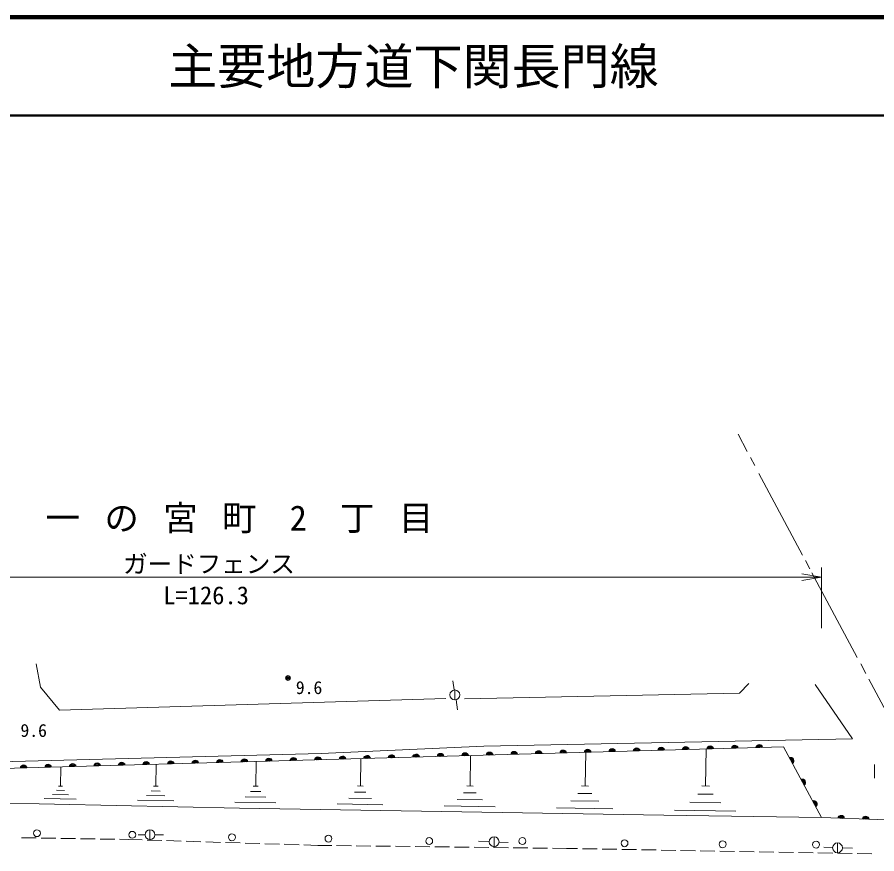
# Model space of a CAD drawing. Units: millimetres, scale not verified. Extents: x 40000 to 680000, y 20000 to 380000.
# Drawn here: x 201356 to 288958, y 294798 to 380000 of the extents above; entities that cross this region are included whole.
import ezdxf
from ezdxf.enums import TextEntityAlignment as Align

# ---------------------------------------------------------------- set-up
doc = ezdxf.new("R2010")
doc.units = ezdxf.units.MM
doc.header["$LTSCALE"] = 1000
doc.header["$PDMODE"] = 32
doc.header["$PDSIZE"] = 500
doc.layers.add('M-BMK-HTXT', color=7, linetype='Continuous')
doc.layers.add('M-TTL-TXT', color=7, linetype='Continuous')
for name, color, linetype, lineweight in [('M-STR-HTXT', 7, 'Continuous', 13), ('M-TTL', 2, 'Continuous', 140), ('M-TTL-LINE', 7, 'Continuous', 50), ('M-WORK', 1, 'Continuous', 13)]:
    doc.layers.add(name, color=color, linetype=linetype, lineweight=lineweight)
doc.styles.add('ＭＳ ゴシック', font='')
doc.styles.get('ＭＳ ゴシック').set_extended_font_data('MS Gothic')

# ---------------------------------------------------------------- blocks, each defined once
blk = doc.blocks.new('open_arrow')
at = {"color": 0, "linetype": 'Continuous', "lineweight": -2}
blk.add_lwpolyline([(7.5, 1.25), (0, 0), (7.5, -1.25)], dxfattribs=at)

msp = doc.modelspace()

# ---------------------------------------------------------------- linework, layer by layer
at = {"layer": 'M-STR-HTXT'}
for p, q in [((283327, 317792), (283327, 323968)), ((157923, 322968), (283327, 322968))]:
    msp.add_line(p, q, dxfattribs=at)
at = {"layer": 'M-TTL'}
msp.add_line((680000, 380000), (40000, 380000), dxfattribs=at)
at = {"layer": 'M-TTL-LINE'}
msp.add_line((40000, 370000), (680000, 370000), dxfattribs=at)
at = {"layer": 'M-WORK'}
for p, q in [((274813, 337531), (275759, 335761)), ((276089, 335144), (276516, 334343)), ((276943, 333544), (281386, 325227)), ((281689, 324659), (282143, 323810)), ((282352, 323419), (286969, 314775)), ((287315, 314128), (287823, 313177)), ((245742, 312427), (245884, 311484)), ((288146, 312573), (291316, 306638)), ((245954, 311483), (245954, 310483)), ((246091, 310491), (246234, 309469)), ((259228, 301703), (259290, 305133)), ((271511, 301706), (271580, 305474)), ((225660, 301695), (225705, 304200)), ((236327, 301698), (236378, 304497)), ((247508, 301700), (247565, 304807)), ((205773, 301691), (205809, 303647)), ((215483, 301693), (215523, 303917)), ((288728, 302506), (288728, 303906)), ((205977, 301687), (205569, 301694)), ((215715, 301689), (215251, 301697)), ((225921, 301691), (225399, 301700)), ((236619, 301692), (236036, 301703)), ((247832, 301695), (247185, 301706)), ((259585, 301697), (258870, 301710)), ((271904, 301699), (271119, 301713)), ((206573, 300806), (204942, 300836)), ((206173, 301248), (205358, 301263)), ((216392, 300687), (214538, 300721)), ((215937, 301190), (215010, 301207)), ((226684, 300563), (224596, 300601)), ((226172, 301129), (225128, 301148)), ((237471, 300433), (235139, 300475)), ((236899, 301065), (235733, 301086)), ((248143, 300998), (246848, 301022)), ((259928, 300928), (258499, 300954)), ((272281, 300854), (270711, 300883)), ((207380, 300356), (204119, 300416)), ((217310, 300176), (213602, 300243)), ((227717, 299987), (223542, 300063)), ((238626, 299790), (233961, 299874)), ((250060, 299582), (244882, 299676)), ((248778, 300296), (246189, 300343)), ((260629, 300153), (257771, 300205)), ((273051, 300003), (269911, 300060)), ((262044, 299365), (256328, 299468)), ((274606, 299137), (268325, 299251)), ((214883, 297234), (214883, 296234)), ((201799, 296433), (203299, 296409)), ((203799, 296401), (205299, 296376)), ((205799, 296368), (207298, 296344)), ((207798, 296336), (209298, 296312)), ((209798, 296304), (211298, 296280)), ((211798, 296272), (212671, 296258)), ((212671, 296258), (214084, 296214)), ((213682, 296735), (214385, 296741)), ((214584, 296198), (216083, 296152)), ((215389, 296730), (216250, 296730)), ((216583, 296136), (218082, 296089)), ((249961, 296524), (249961, 295524)), ((218582, 296074), (220081, 296027)), ((220581, 296012), (222080, 295965)), ((222580, 295950), (224079, 295903)), ((224579, 295887), (226078, 295841)), ((226578, 295825), (228077, 295779)), ((228577, 295763), (230076, 295717)), ((230576, 295701), (231989, 295657)), ((231989, 295657), (233412, 295640)), ((233912, 295634), (235412, 295615)), ((235912, 295609), (237411, 295591)), ((237911, 295585), (239411, 295566)), ((239911, 295560), (241411, 295542)), ((241911, 295536), (243411, 295517)), ((243911, 295511), (245411, 295493)), ((245911, 295486), (247411, 295468)), ((247911, 295462), (249411, 295444)), ((248373, 296070), (249461, 296045)), ((249910, 295437), (251410, 295419)), ((250459, 295980), (251399, 295939)), ((251910, 295413), (253410, 295395)), ((253910, 295388), (255410, 295370)), ((255910, 295364), (257333, 295347)), ((257333, 295347), (258466, 295327)), ((258966, 295318), (260466, 295291)), ((260965, 295282), (262465, 295256)), ((262965, 295247), (264465, 295221)), ((283549, 295486), (284449, 295429)), ((284954, 295905), (284954, 294905)), ((285455, 295421), (286469, 295372)), ((264965, 295212), (266465, 295186)), ((266965, 295177), (268464, 295150)), ((268964, 295141), (270464, 295115)), ((270964, 295106), (272464, 295080)), ((272964, 295071), (274463, 295045)), ((274963, 295036), (276463, 295009)), ((276963, 295000), (278463, 294974)), ((278963, 294965), (280462, 294939)), ((280962, 294930), (282462, 294904)), ((282962, 294895), (284462, 294868)), ((284962, 294859), (286462, 294833)), ((286961, 294824), (288461, 294798))]:
    msp.add_line(p, q, dxfattribs=at)
for points in [[(203277, 314134), (203719, 311760), (205652, 309413), (245031, 310599)], [(147601, 313079), (152478, 302735), (189070, 303883), (232334, 305018), (248912, 305770), (286474, 306519), (282673, 312047)], [(294817, 298100), (283327, 298479), (279462, 305693), (152057, 302154), (147068, 312565)], [(246930, 310593), (274959, 311172), (275916, 312129)], [(152219, 302159), (152257, 300703), (157923, 300716), (192550, 300127), (224018, 299456), (267241, 298747), (283327, 298479)]]:
    msp.add_lwpolyline(points, dxfattribs=at)
for centre, radius in [((228952, 312698), 150), ((228952, 312698), 120), ((228952, 312698), 90), ((228952, 312698), 60), ((228952, 312698), 30), ((228952, 312698), 20), ((245954, 310983), 500), ((203368, 296896), 350), ((213086, 296730), 350), ((214883, 296734), 500), ((223245, 296481), 350), ((233074, 296343), 350), ((243344, 296095), 350), ((249961, 296024), 500), ((252841, 296095), 350), ((263249, 295874), 350), ((273242, 295764), 350), ((282767, 295736), 350), ((284954, 295405), 500)]:
    msp.add_circle(centre, radius, dxfattribs=at)
for centre, radius, start, end in [((271989, 305432), 354, 10.38849, 172.79366), ((274488, 305501), 354, 10.38849, 172.79366), ((274488, 305501), 283, 12.61253, 170.56963), ((276988, 305570), 354, 10.38849, 172.79366), ((276988, 305570), 283, 12.61253, 170.56963), ((276988, 305570), 212, 16.35885, 166.8233), ((239502, 304529), 354, 10.38849, 172.79366), ((242001, 304599), 354, 10.38849, 172.79366), ((242001, 304599), 283, 12.61253, 170.56963), ((244500, 304668), 354, 10.38849, 172.79366), ((244500, 304668), 283, 12.61253, 170.56963), ((244500, 304668), 212, 16.35885, 166.8233), ((246999, 304737), 354, 10.38849, 172.79366), ((246999, 304737), 283, 12.61253, 170.56963), ((246999, 304737), 212, 16.35885, 166.8233), ((246999, 304737), 142, 24.07058, 159.11157), ((249498, 304807), 354, 10.38849, 172.79366), ((249498, 304807), 283, 12.61253, 170.56963), ((249498, 304807), 212, 16.35885, 166.8233), ((249498, 304807), 142, 24.07058, 159.11157), ((249498, 304807), 100, 34.38824, 148.79391), ((251997, 304876), 354, 10.38849, 172.79366), ((251997, 304876), 283, 12.61253, 170.56963), ((251997, 304876), 212, 16.35885, 166.8233), ((251997, 304876), 142, 24.07058, 159.11157), ((251997, 304876), 100, 34.38824, 148.79391), ((254496, 304946), 354, 10.38849, 172.79366), ((254496, 304946), 283, 12.61253, 170.56963), ((254496, 304946), 212, 16.35885, 166.8233), ((254496, 304946), 142, 24.07058, 159.11157), ((254496, 304946), 100, 34.38824, 148.79391), ((256995, 305015), 354, 10.38849, 172.79366), ((256995, 305015), 283, 12.61253, 170.56963), ((256995, 305015), 212, 16.35885, 166.8233), ((256995, 305015), 142, 24.07058, 159.11157), ((256995, 305015), 100, 34.38824, 148.79391), ((259494, 305084), 354, 10.38849, 172.79366), ((259494, 305084), 283, 12.61253, 170.56963), ((259494, 305084), 212, 16.35885, 166.8233), ((259494, 305084), 142, 24.07058, 159.11157), ((259494, 305084), 100, 34.38824, 148.79391), ((261993, 305154), 354, 10.38849, 172.79366), ((261993, 305154), 283, 12.61253, 170.56963), ((261993, 305154), 212, 16.35885, 166.8233), ((261993, 305154), 142, 24.07058, 159.11157), ((261993, 305154), 100, 34.38824, 148.79391), ((264492, 305223), 354, 10.38849, 172.79366), ((264492, 305223), 283, 12.61253, 170.56963), ((264492, 305223), 212, 16.35885, 166.8233), ((264492, 305223), 142, 24.07058, 159.11157), ((264492, 305223), 100, 34.38824, 148.79391), ((266991, 305293), 354, 10.38849, 172.79366), ((266991, 305293), 283, 12.61253, 170.56963), ((266991, 305293), 212, 16.35885, 166.8233), ((266991, 305293), 142, 24.07058, 159.11157), ((266991, 305293), 100, 34.38824, 148.79391), ((269490, 305362), 354, 10.38849, 172.79366), ((269490, 305362), 283, 12.61253, 170.56963), ((269490, 305362), 212, 16.35885, 166.8233), ((269490, 305362), 142, 24.07058, 159.11157), ((269490, 305362), 100, 34.38824, 148.79391), ((271989, 305432), 283, 12.61253, 170.56963), ((271989, 305432), 212, 16.35885, 166.8233), ((271989, 305432), 142, 24.07058, 159.11157), ((271989, 305432), 100, 34.38824, 148.79391), ((274488, 305501), 212, 16.35885, 166.8233), ((274488, 305501), 142, 24.07058, 159.11157), ((274488, 305501), 100, 34.38824, 148.79391), ((276988, 305570), 142, 24.07058, 159.11157), ((276988, 305570), 100, 34.38824, 148.79391), ((207014, 303627), 354, 10.38849, 172.79366), ((209514, 303696), 354, 10.38849, 172.79366), ((209514, 303696), 283, 12.61253, 170.56963), ((212013, 303766), 354, 10.38849, 172.79366), ((212013, 303766), 283, 12.61253, 170.56963), ((214512, 303835), 354, 10.38849, 172.79366), ((214512, 303835), 283, 12.61253, 170.56963), ((214512, 303835), 212, 16.35885, 166.8233), ((217011, 303904), 354, 10.38849, 172.79366), ((217011, 303904), 283, 12.61253, 170.56963), ((217011, 303904), 212, 16.35885, 166.8233), ((217011, 303904), 142, 24.07058, 159.11157), ((217011, 303904), 100, 34.38824, 148.79391), ((219510, 303974), 354, 10.38849, 172.79366), ((219510, 303974), 283, 12.61253, 170.56963), ((219510, 303974), 212, 16.35885, 166.8233), ((219510, 303974), 142, 24.07058, 159.11157), ((219510, 303974), 100, 34.38824, 148.79391), ((222009, 304043), 354, 10.38849, 172.79366), ((222009, 304043), 283, 12.61253, 170.56963), ((222009, 304043), 212, 16.35885, 166.8233), ((222009, 304043), 142, 24.07058, 159.11157), ((222009, 304043), 100, 34.38824, 148.79391), ((224508, 304113), 354, 10.38849, 172.79366), ((224508, 304113), 283, 12.61253, 170.56963), ((224508, 304113), 212, 16.35885, 166.8233), ((224508, 304113), 142, 24.07058, 159.11157), ((224508, 304113), 100, 34.38824, 148.79391), ((227007, 304182), 354, 10.38849, 172.79366), ((227007, 304182), 283, 12.61253, 170.56963), ((227007, 304182), 212, 16.35885, 166.8233), ((227007, 304182), 142, 24.07058, 159.11157), ((227007, 304182), 100, 34.38824, 148.79391), ((229506, 304252), 354, 10.38849, 172.79366), ((229506, 304252), 283, 12.61253, 170.56963), ((229506, 304252), 212, 16.35885, 166.8233), ((229506, 304252), 142, 24.07058, 159.11157), ((229506, 304252), 100, 34.38824, 148.79391), ((232005, 304321), 354, 10.38849, 172.79366), ((232005, 304321), 283, 12.61253, 170.56963), ((232005, 304321), 212, 16.35885, 166.8233), ((232005, 304321), 142, 24.07058, 159.11157), ((232005, 304321), 100, 34.38824, 148.79391), ((234504, 304390), 354, 10.38849, 172.79366), ((234504, 304390), 283, 12.61253, 170.56963), ((234504, 304390), 212, 16.35885, 166.8233), ((234504, 304390), 142, 24.07058, 159.11157), ((234504, 304390), 100, 34.38824, 148.79391), ((237003, 304460), 354, 10.38849, 172.79366), ((237003, 304460), 283, 12.61253, 170.56963), ((237003, 304460), 212, 16.35885, 166.8233), ((237003, 304460), 142, 24.07058, 159.11157), ((237003, 304460), 100, 34.38824, 148.79391), ((239502, 304529), 283, 12.61253, 170.56963), ((239502, 304529), 212, 16.35885, 166.8233), ((239502, 304529), 142, 24.07058, 159.11157), ((239502, 304529), 100, 34.38824, 148.79391), ((242001, 304599), 212, 16.35885, 166.8233), ((242001, 304599), 142, 24.07058, 159.11157), ((242001, 304599), 100, 34.38824, 148.79391), ((244500, 304668), 142, 24.07058, 159.11157), ((244500, 304668), 100, 34.38824, 148.79391), ((246999, 304737), 100, 34.38824, 148.79391), ((280166, 304264), 354, 306.976, 109.38118), ((280166, 304264), 283, 309.20004, 107.15714), ((280166, 304264), 212, 312.94637, 103.41081), ((280166, 304264), 142, 320.6581, 95.69908), ((280166, 304264), 100, 330.97576, 85.38142), ((202016, 303488), 354, 10.38849, 172.79366), ((202016, 303488), 283, 12.61253, 170.56963), ((202016, 303488), 212, 16.35885, 166.8233), ((202016, 303488), 142, 24.07058, 159.11157), ((202016, 303488), 100, 34.38824, 148.79391), ((204515, 303557), 354, 10.38849, 172.79366), ((204515, 303557), 283, 12.61253, 170.56963), ((204515, 303557), 212, 16.35885, 166.8233), ((204515, 303557), 142, 24.07058, 159.11157), ((204515, 303557), 100, 34.38824, 148.79391), ((207014, 303627), 283, 12.61253, 170.56963), ((207014, 303627), 212, 16.35885, 166.8233), ((207014, 303627), 142, 24.07058, 159.11157), ((207014, 303627), 100, 34.38824, 148.79391), ((209514, 303696), 212, 16.35885, 166.8233), ((209514, 303696), 142, 24.07058, 159.11157), ((209514, 303696), 100, 34.38824, 148.79391), ((212013, 303766), 212, 16.35885, 166.8233), ((212013, 303766), 142, 24.07058, 159.11157), ((212013, 303766), 100, 34.38824, 148.79391), ((214512, 303835), 142, 24.07058, 159.11157), ((214512, 303835), 100, 34.38824, 148.79391), ((281347, 302060), 354, 306.976, 109.38118), ((281347, 302060), 283, 309.20004, 107.15714), ((281347, 302060), 212, 312.94637, 103.41081), ((281347, 302060), 142, 320.6581, 95.69908), ((281347, 302060), 100, 330.97576, 85.38142), ((282527, 299857), 354, 306.976, 109.38118), ((282527, 299857), 283, 309.20004, 107.15714), ((282527, 299857), 212, 312.94637, 103.41081), ((282527, 299857), 142, 320.6581, 95.69908), ((282527, 299857), 100, 330.97576, 85.38142), ((285322, 298359), 354, 6.90807, 169.31325), ((285322, 298359), 283, 9.13211, 167.08921), ((285322, 298359), 212, 12.87844, 163.34289), ((285322, 298359), 142, 20.59017, 155.63116), ((285322, 298359), 100, 30.90783, 145.31349), ((287821, 298276), 354, 6.90807, 169.31325), ((287821, 298276), 283, 9.13211, 167.08921), ((287821, 298276), 212, 12.87844, 163.34289), ((287821, 298276), 142, 20.59017, 155.63116), ((287821, 298276), 100, 30.90783, 145.31349)]:
    msp.add_arc(centre, radius, start, end, dxfattribs=at)
msp.add_point((228952, 312698), dxfattribs=at)

# ---------------------------------------------------------------- block references
at = {"layer": 'M-STR-HTXT', "xscale": 267, "yscale": 267, "rotation": 180}
msp.add_blockref('open_arrow', (283327, 322968), dxfattribs=at)

# ---------------------------------------------------------------- texts
at = {"layer": 'M-BMK-HTXT', "style": 'ＭＳ ゴシック'}
for s, p in [('宮', (218000, 329000)), ('町', (224000, 329000)), ('丁', (236000, 329000)), ('目', (242000, 329000)), ('の', (212000, 329000)), ('2', (230000, 329000)), ('一', (206000, 329000))]:
    msp.add_text(s, height=2566, dxfattribs=at).set_placement(p, align=Align.MIDDLE_CENTER)
at = {"layer": 'M-STR-HTXT', "style": 'ＭＳ ゴシック'}
msp.add_text('ガードフェンス', height=1833, dxfattribs=at).set_placement((220902, 324318), align=Align.MIDDLE_CENTER)
msp.add_text('L=126.3', height=1833, dxfattribs=at).set_placement((220607, 319660), align=Align.BOTTOM_CENTER)
at = {"layer": 'M-TTL-TXT', "style": 'ＭＳ ゴシック'}
msp.add_text('主要地方道下関長門線', height=3666, dxfattribs=at).set_placement((216734, 375000), align=Align.MIDDLE_LEFT)
at = {"layer": 'M-WORK', "style": 'ＭＳ ゴシック'}
for p in [(231099, 311727), (203037, 307363)]:
    msp.add_text('9.6', height=1320, dxfattribs=at).set_placement(p, align=Align.MIDDLE_CENTER)

doc.saveas('drawing.dxf')
